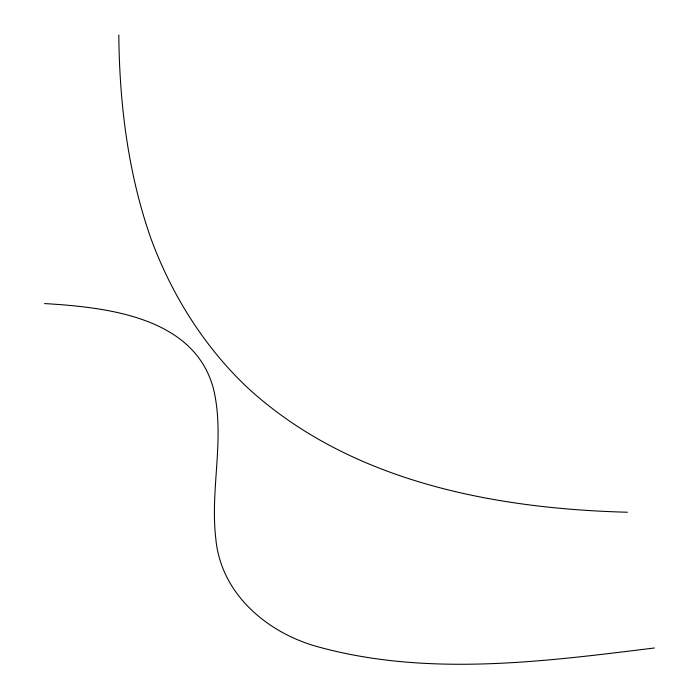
<?xml version="1.0" encoding="UTF-8"?>
<svg xmlns="http://www.w3.org/2000/svg" width="699" height="699" viewBox="0 0 699 699"><rect width="100%" height="100%" fill="white"/><g stroke="black" fill="none" stroke-linecap="round" stroke-linejoin="round"><path stroke-width="1.05" d="M654.404 647.982C542.957 661.717 426.731 677.148 316.691 646.453C266.24 632.263 220.447 593.014 215.764 538.213C210.006 488.531 225.227 438.142 213.51 388.924C194.471 316.734 106.676 307.342 44.596 303.567M627.387 512.236C492.812 508.645 348.845 481.235 246.764 386.958C203.785 346.049 171.762 294.812 151.202 239.294C128.066 173.78 119.494 104.177 118.804 34.95"/></g></svg>
